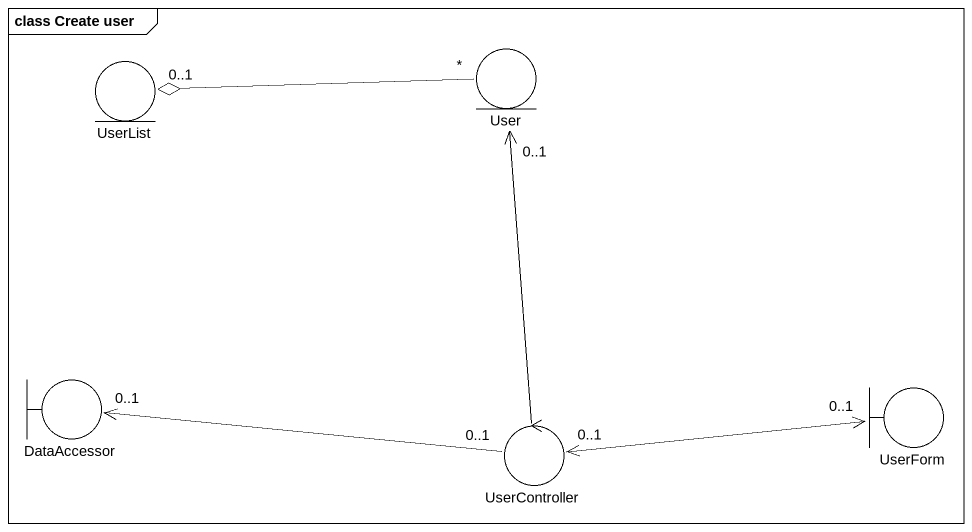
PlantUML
@startuml
mainframe class Create user
entity UserList
entity User
boundary DataAccessor
control UserController
boundary UserForm
User "*" -left-o "0..1" UserList
UserController -up-> "0..1" User
UserController "0..1" -left-> "0..1" DataAccessor
UserController "0..1" <-right-> "0..1" UserForm
@enduml
